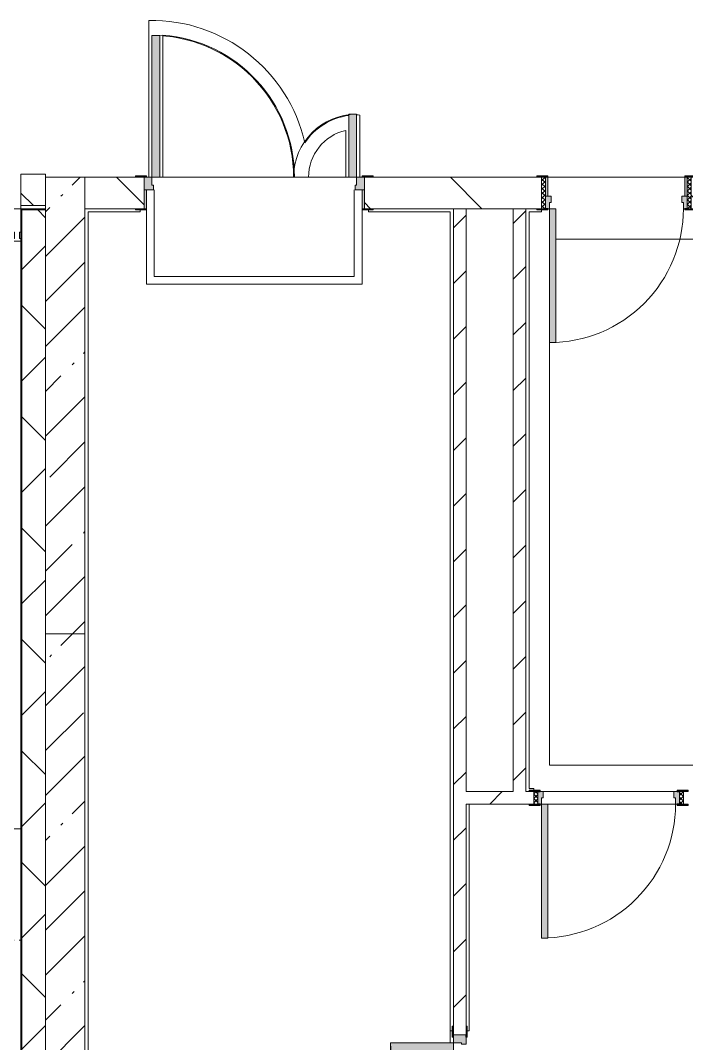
# Model space of a CAD drawing. Header units: millimetres. Extents: x 63482 to 319368, y -8553 to 29000.
# Drawn here: x 223989 to 228219, y 5100 to 11595 of the extents above; entities that cross this region are included whole.
import ezdxf

# ---------------------------------------------------------------- set-up
doc = ezdxf.new("R2010")
doc.units = ezdxf.units.MM
doc.linetypes.add('200_ШТРИХ__ш1_п0_6_', pattern=[80, 50, -30])
for name, color, linetype, lineweight in [('A-DETL', 7, 'Continuous', 5), ('A-DETL-MBND', 7, '200_ШТРИХ__ш1_п0_6_', 9), ('A-GLAZ-CWMG-2', 7, 'Continuous', 5), ('A-WALL', 7, 'Continuous', 9), ('A-WALL-4', 7, 'Continuous', 5), ('I-WALL-2', 7, 'Continuous', 5)]:
    doc.layers.add(name, color=color, linetype=linetype, lineweight=lineweight)
for name, color, linetype, lineweight, true_color in [('A-DOOR-3', 7, 'Continuous', 5, 0xaaaaaa), ('A-DOOR-4', 7, 'Continuous', 5, 0xe2e2e2), ('A-DOOR-FRAM-2', 7, 'Continuous', 5, 0xe2e2e2), ('A-DOOR-FRAM-3', 7, 'Continuous', 5, 0xaaaaaa), ('A-FLOR-2', 7, 'Continuous', 5, 0xaaaaaa)]:
    doc.layers.add(name, color=color, linetype=linetype, lineweight=lineweight, true_color=true_color)
pattern_1 = [(45, (134788.5904492163, 0), (-176.7766952966369, 176.7766952966369), [])]
pattern_2 = [(135, (134788.5904492163, 0), (-353.5533905932738, -353.5533905932737), [])]
pattern_3 = [(45, (134788.5904492163, 0), (-285.1231318439457, 285.1231318439457), []), (45, (135073.7134492163, 0), (-285.1231318439457, 285.1231318439457), [504.031, -100.806, 16.764, -84.042])]

# ---------------------------------------------------------------- blocks, each defined once
blk = doc.blocks.new('110_Дверь_СКБ_2Ст - Д-5_п_ Из игровой в коридор-32215844-Общий план 3 этажа с размещением фрагментов 3_1-3_8')
at = {"layer": 'A-DOOR-4'}
for points in [[(-637.5000000000197, 940.0000000008258), (-637.5000000000197, 40.00000000082255), (-587.500000000031, 40.00000000082255), (-587.500000000031, 940.0000000008258)], [(612.5000000000081, 440.0000000008702), (612.5000000000081, 40.00000000082255), (662.4999999999967, 40.00000000082255), (662.4999999999967, 440.0000000008702)]]:
    blk.add_hatch(color=256, dxfattribs=at).paths.add_polyline_path(points)
h = blk.add_hatch(color=256, dxfattribs=at)
h.paths.add_polyline_path([(-687.4999999999736, 40.00000000082255), (-687.4999999999736, -39.99999999915926), (-627.4999999999873, -39.99999999915926), (-627.4999999999873, -9.999999999200737), (-637.5000000000197, -9.999999999200737), (-637.5000000000197, 40.00000000082255)])
h.paths.add_polyline_path([(652.499999999999, -39.99999999915926), (712.5000000000199, -39.99999999915926), (712.5000000000199, 40.00000000082255), (662.4999999999967, 40.00000000082255), (662.4999999999967, -9.999999999200737), (652.499999999999, -9.999999999200737)])
at = {"layer": 'A-DOOR-FRAM-2'}
for points in [[(-742.5000000000131, 39.9999999998523), (-672.4999999999944, 39.9999999998523), (-672.4999999999944, 47.99999999991979), (-742.5000000000131, 47.99999999991979)], [(697.500000000006, 39.9999999998523), (767.5000000000248, 39.9999999998523), (767.5000000000248, 47.99999999985048), (697.500000000006, 47.99999999985048)], [(-742.5000000000131, -48.00000000012769), (-672.4999999999944, -48.00000000012769), (-672.4999999999944, -40.00000000012951), (-742.5000000000131, -40.00000000012951)], [(697.500000000006, -48.00000000012769), (767.5000000000248, -48.00000000012769), (767.5000000000248, -40.00000000012951), (697.500000000006, -40.00000000012951)]]:
    blk.add_hatch(color=256, dxfattribs=at).paths.add_polyline_path(points)
at = {"layer": 'A-DOOR-3'}
for p, q in [((-637.5000000000118, 940.0000000009455), (-637.5000000000075, 40.00000000094519)), ((-587.5000000000095, 940.0000000009455), (-637.5000000000118, 940.0000000009455)), ((-587.5000000000051, 40.00000000094546), (-587.5000000000095, 940.0000000009455)), ((662.4999999999945, 440.000000000956), (612.4999999999922, 440.0000000009562)), ((612.4999999999922, 440.0000000009562), (612.4999999999903, 40.00000000095635)), ((662.4999999999925, 40.00000000095608), (662.4999999999945, 440.000000000956)), ((-637.5000000000075, 40.00000000094519), (-587.5000000000051, 40.00000000094546)), ((612.4999999999903, 40.00000000095635), (662.4999999999925, 40.00000000095608))]:
    blk.add_line(p, q, dxfattribs=at)
for centre, radius, start, end in [((-637.5000000000106, 40.00000000094559), 900.0000000000008, 1.590277340731758e-13, 90.00000000000017), ((662.4999999999867, 40.00000000095039), 399.9999999999997, 90.00000000000027, 180.0000000000002)]:
    blk.add_arc(centre, radius, start, end, dxfattribs=at)
at = {"layer": 'A-DOOR-FRAM-3'}
for p, q in [((-672.4999999999862, 47.99999999999711), (-742.4999999999866, 47.99999999999711)), ((-742.4999999999866, 47.99999999999711), (-742.4999999999866, 39.99999999999621)), ((-742.4999999999866, 39.99999999999621), (-672.4999999999862, 39.99999999999621)), ((-637.5000000000067, 40.00000000094891), (-687.5000000000066, 40.00000000094891)), ((-687.5000000000066, 40.00000000094891), (-687.5000000000066, -39.99999999905106)), ((-672.4999999999862, 39.99999999999621), (-672.4999999999862, 47.99999999999711)), ((-637.5000000000067, -9.999999999050361), (-637.5000000000067, 40.00000000094891)), ((662.4999999999915, 40.00000000094891), (662.4999999999915, -9.999999999050361)), ((712.4999999999934, 40.00000000094891), (662.4999999999915, 40.00000000094891)), ((767.5000000000148, 47.99999999998292), (697.5000000000155, 47.99999999998293)), ((697.5000000000155, 47.99999999998293), (697.5000000000155, 39.99999999997173)), ((697.5000000000155, 39.99999999997173), (767.5000000000148, 39.99999999997172)), ((712.4999999999934, -39.99999999905106), (712.4999999999934, 40.00000000094891)), ((767.5000000000148, 39.99999999997172), (767.5000000000148, 47.99999999998292)), ((-672.4999999999862, -40.00000000000356), (-742.4999999999866, -40.00000000000356)), ((-742.4999999999866, -40.00000000000356), (-742.4999999999866, -47.99999999999856)), ((-742.4999999999866, -47.99999999999856), (-672.4999999999862, -47.99999999999856)), ((-672.4999999999862, -39.00000000000961), (-687.4999999999865, -39.00000000000961)), ((-687.4999999999865, -39.00000000000961), (-687.4999999999865, -40.00000000000356)), ((-687.5000000000066, -39.99999999905106), (-627.5000000000077, -39.99999999905106)), ((-687.4999999999865, -40.00000000000356), (-672.4999999999862, -40.00000000000356)), ((-672.4999999999862, -40.00000000000356), (-672.4999999999862, -39.00000000000961)), ((-672.4999999999862, -47.99999999999856), (-672.4999999999862, -40.00000000000356)), ((-627.5000000000077, -9.999999999050361), (-637.5000000000067, -9.999999999050361)), ((-627.5000000000077, -39.99999999905106), (-627.5000000000077, -9.999999999050361)), ((662.4999999999915, -9.999999999050361), (652.4999999999919, -9.999999999050361)), ((652.4999999999919, -9.999999999050361), (652.4999999999919, -39.99999999905106)), ((652.4999999999919, -39.99999999905106), (712.4999999999934, -39.99999999905106)), ((712.5000000000151, -39.0000000000099), (697.5000000000155, -39.0000000000099)), ((697.5000000000155, -39.0000000000099), (697.5000000000155, -40.00000000000382)), ((697.5000000000155, -40.00000000000382), (712.5000000000151, -40.00000000000382)), ((767.5000000000144, -40.00000000000411), (697.5000000000152, -40.00000000000411)), ((697.5000000000152, -40.00000000000411), (697.5000000000152, -48.00000000001143)), ((697.5000000000152, -48.00000000001143), (767.5000000000144, -48.00000000001143)), ((712.5000000000151, -40.00000000000382), (712.5000000000151, -39.0000000000099)), ((767.5000000000144, -48.00000000001143), (767.5000000000144, -40.00000000000411))]:
    blk.add_line(p, q, dxfattribs=at)
blk = doc.blocks.new('110_Дверь_СКБ_2Ст - Д-2а_п_ Из коридора на лестницу-32215207-Общий план 3 этажа с размещением фрагментов 3_1-3_8')
at = {"layer": 'A-DOOR-4'}
for points in [[(-587.4999999998578, 100.0000000009475), (-587.4999999998578, 1000.000000000951), (-637.4999999998811, 1000.000000000951), (-637.4999999998811, 100.0000000009475)], [(662.50000000017, 100.0000000009822), (662.50000000017, 500.0000000009952), (612.5000000001467, 500.0000000009952), (612.5000000001467, 100.0000000009822)], [(712.5000000001239, -99.99999999997726), (712.5000000001239, 19.99999999999545), (697.5000000001446, 19.99999999999545), (697.5000000001446, -99.99999999997726)]]:
    blk.add_hatch(color=256, dxfattribs=at).paths.add_polyline_path(points)
h = blk.add_hatch(color=256, dxfattribs=at)
h.paths.add_polyline_path([(652.5000000001376, 20.0000000009657), (712.5000000001239, 20.0000000009657), (712.5000000001239, 100.0000000009822), (662.50000000017, 100.0000000009822), (662.50000000017, 50.00000000095888), (652.5000000001376, 50.00000000095888)])
h.paths.add_polyline_path([(-687.499999999835, 20.00000000093105), (-627.4999999998487, 20.00000000093105), (-627.4999999998487, 50.00000000092423), (-637.4999999998811, 50.00000000092423), (-637.4999999998811, 100.0000000009475), (-687.499999999835, 100.0000000009475)])
at = {"layer": 'A-DOOR-FRAM-2'}
for points in [[(-672.4999999998557, 100.0000000000119), (-672.4999999998557, 108.0000000000101), (-742.4999999998745, 108.0000000000101), (-742.4999999998745, 100.0000000000119)], [(767.5000000001634, 100.0000000000119), (767.5000000001634, 108.0000000000447), (697.5000000001446, 108.0000000000447), (697.5000000001446, 100.0000000000119)], [(-672.4999999998557, -100.0000000000119), (-672.4999999998557, 19.9999999999608), (-687.499999999835, 19.9999999999608), (-687.499999999835, -100.0000000000119)], [(-672.4999999998557, -108.0000000000101), (-672.4999999998557, -100.0000000000119), (-742.4999999998745, -100.0000000000119), (-742.4999999998745, -108.0000000000101)], [(767.5000000001634, -107.9999999999754), (767.5000000001634, -99.99999999997726), (697.5000000001446, -99.99999999997726), (697.5000000001446, -107.9999999999754)]]:
    blk.add_hatch(color=256, dxfattribs=at).paths.add_polyline_path(points)
at = {"layer": 'A-DOOR-3'}
for p, q in [((-637.5000000000116, 1000.000000000945), (-637.5000000000072, 100.0000000009451)), ((-587.5000000000093, 1000.000000000945), (-637.5000000000116, 1000.000000000945)), ((-587.5000000000049, 100.0000000009453), (-587.5000000000093, 1000.000000000945)), ((662.4999999999948, 500.0000000009559), (612.4999999999925, 500.0000000009562)), ((612.4999999999925, 500.0000000009562), (612.4999999999906, 100.0000000009563)), ((662.4999999999927, 100.000000000956), (662.4999999999948, 500.0000000009559)), ((-637.5000000000072, 100.0000000009451), (-587.5000000000049, 100.0000000009453)), ((612.4999999999906, 100.0000000009563), (662.4999999999927, 100.000000000956))]:
    blk.add_line(p, q, dxfattribs=at)
for centre, radius, start, end in [((-637.5000000000105, 100.0000000009456), 900.0000000000008, 1.590277340731758e-13, 90.00000000000017), ((662.4999999999869, 100.0000000009504), 399.9999999999997, 90.00000000000026, 180.0000000000002)]:
    blk.add_arc(centre, radius, start, end, dxfattribs=at)
at = {"layer": 'A-DOOR-FRAM-3'}
for p, q in [((-672.4999999999862, 107.9999999999971), (-742.4999999999866, 107.9999999999971)), ((-742.4999999999866, 107.9999999999971), (-742.4999999999866, 99.9999999999962)), ((-742.4999999999866, 99.9999999999962), (-672.4999999999862, 99.9999999999962)), ((-637.5000000000064, 100.0000000009489), (-687.5000000000063, 100.0000000009489)), ((-687.5000000000063, 100.0000000009489), (-687.5000000000063, 20.00000000094893)), ((-672.4999999999862, 99.9999999999962), (-672.4999999999862, 107.9999999999971)), ((-637.5000000000064, 50.00000000094963), (-637.5000000000064, 100.0000000009489)), ((662.4999999999918, 100.0000000009489), (662.4999999999918, 50.00000000094963)), ((712.4999999999936, 100.0000000009489), (662.4999999999918, 100.0000000009489)), ((767.5000000000148, 107.9999999999829), (697.5000000000155, 107.9999999999829)), ((697.5000000000155, 107.9999999999829), (697.5000000000155, 99.99999999997172)), ((697.5000000000155, 99.99999999997172), (767.5000000000148, 99.99999999997172)), ((712.4999999999936, 20.00000000094893), (712.4999999999936, 100.0000000009489)), ((767.5000000000148, 99.99999999997172), (767.5000000000148, 107.9999999999829)), ((-687.5000000000063, 20.00000000094893), (-627.5000000000075, 20.00000000094893)), ((-672.4999999999862, 19.99999999998391), (-687.4999999999865, 19.99999999998391)), ((-687.4999999999865, 19.99999999998391), (-687.4999999999865, -100.0000000000037)), ((-672.4999999999862, -100.0000000000037), (-672.4999999999862, 19.99999999998391)), ((-627.5000000000075, 50.00000000094963), (-637.5000000000064, 50.00000000094963)), ((-627.5000000000075, 20.00000000094893), (-627.5000000000075, 50.00000000094963)), ((662.4999999999918, 50.00000000094963), (652.4999999999922, 50.00000000094963)), ((652.4999999999922, 50.00000000094963), (652.4999999999922, 20.00000000094893)), ((652.4999999999922, 20.00000000094893), (712.4999999999936, 20.00000000094893)), ((712.5000000000151, 19.99999999998363), (697.5000000000155, 19.99999999998363)), ((697.5000000000155, 19.99999999998363), (697.5000000000155, -100.0000000000039)), ((712.5000000000151, -100.0000000000039), (712.5000000000151, 19.99999999998363)), ((-672.4999999999862, -100.0000000000037), (-742.4999999999866, -100.0000000000037)), ((-742.4999999999866, -100.0000000000037), (-742.4999999999866, -107.9999999999984)), ((-742.4999999999866, -107.9999999999984), (-672.4999999999862, -107.9999999999984)), ((-687.4999999999865, -100.0000000000037), (-672.4999999999862, -100.0000000000037)), ((-672.4999999999862, -107.9999999999984), (-672.4999999999862, -100.0000000000037)), ((697.5000000000155, -100.0000000000039), (712.5000000000151, -100.0000000000039)), ((767.5000000000144, -100.0000000000042), (697.5000000000152, -100.0000000000042)), ((697.5000000000152, -100.0000000000042), (697.5000000000152, -108.0000000000112)), ((697.5000000000152, -108.0000000000112), (767.5000000000144, -108.0000000000112)), ((767.5000000000144, -108.0000000000112), (767.5000000000144, -100.0000000000042))]:
    blk.add_line(p, q, dxfattribs=at)
blk = doc.blocks.new('110_Дверь_СКБ_1Ст_Внутренняя1 - Д-8 950x2100h_охрана-V94-Общий план 3 этажа с размещением фрагментов 3_1-3_8')
at = {"layer": 'A-DOOR-3'}
h = blk.add_hatch(dxfattribs=at)
h.set_pattern_fill('FP_54', color=256, style=0, pattern_type=2)
h.set_pattern_definition([(135, (1826.411, 164.685), (-14.14213562373095, -14.14213562373095), []), (225, (1826.411, 164.685), (14.14213562373095, -14.14213562373095), [])])
h.paths.add_polyline_path([(487.4999999998805, 99.99999999997726), (462.4999999998689, 99.99999999997726), (462.4999999998689, -100.0000000000119), (487.4999999998805, -100.0000000000119)])
at = {"layer": 'A-DOOR-4'}
h = blk.add_hatch(color=256, dxfattribs=at)
h.paths.add_polyline_path([(-412.5000000001228, 100.0000000009129), (-437.5000000001344, 100.0000000009129), (-437.5000000001344, 20.0000000008964), (-402.5000000000904, 20.0000000008964), (-402.5000000000904, 60.00000000092196), (-412.5000000001228, 60.00000000092196)])
h.paths.add_polyline_path([(451.1185971795456, 100.0000000009129), (437.4999999998572, 100.0000000009129), (437.4999999998572, 60.00000000092196), (427.4999999998942, 60.00000000092196), (427.4999999998942, 20.0000000008964), (462.4999999998689, 20.0000000008964), (462.4999999998689, 100.0000000009129)])
at = {"layer": 'A-DOOR-FRAM-2'}
for points in [[(397.4999999998663, 950.0000000008929), (397.4999999998663, 100.0000000009129), (437.4999999999265, 100.0000000009129), (437.4999999999265, 950.0000000008929)], [(-492.5000000001046, 107.9999999999754), (-492.5000000001046, 99.99999999997726), (-422.5000000001552, 99.99999999997726), (-422.5000000001552, 107.9999999999754)], [(451.1185971795456, 107.9999999999754), (447.4999999998896, 107.9999999999754), (451.1185971795456, 99.99999999994262), (517.4999999999084, 99.99999999994262), (517.4999999999084, 107.9999999999754)], [(-422.5000000001552, 19.99999999992615), (-437.5000000001344, 19.99999999992615), (-437.5000000001344, -100.0000000000466), (-422.5000000001552, -100.0000000000466)], [(451.1185971795456, 19.99999999992615), (447.4999999998896, 19.99999999992615), (451.1185971795456, -100.0000000000466), (462.4999999998689, -100.0000000000466), (462.4999999998689, 19.99999999992615)], [(-492.5000000001046, -100.0000000000466), (-492.5000000001046, -108.0000000000447), (-422.5000000001552, -108.0000000000447), (-422.5000000001552, -100.0000000000466)], [(517.4999999999084, -100.0000000000466), (447.4999999998896, -100.0000000000466), (451.1185971795456, -108.0000000000447), (517.4999999999084, -108.0000000000447)]]:
    blk.add_hatch(color=256, dxfattribs=at).paths.add_polyline_path(points)
at = {"layer": 'A-DOOR-FRAM-3'}
h = blk.add_hatch(dxfattribs=at)
h.set_pattern_fill('FP_55', color=256, style=0, pattern_type=2)
h.set_pattern_definition([(45, (-296.384, 164.685), (-14.14213562373095, 14.14213562373095), []), (135, (-296.384, 164.685), (-14.14213562373095, -14.14213562373095), [])])
h.paths.add_polyline_path([(-437.5000000001344, 99.99999999997726), (-462.5000000000768, 99.99999999997726), (-462.5000000000768, -100.0000000000466), (-437.5000000001344, -100.0000000000466)])
at = {"layer": 'A-DOOR-3'}
for p, q in [((437.4999999999994, 950.000000000935), (397.4999999999994, 950.0000000009351)), ((397.4999999999994, 950.0000000009351), (397.4999999999952, 100.0000000009351)), ((437.4999999999952, 100.0000000009348), (437.4999999999994, 950.000000000935)), ((397.4999999999952, 100.0000000009351), (437.4999999999952, 100.0000000009348))]:
    blk.add_line(p, q, dxfattribs=at)
blk.add_arc((437.4999999999827, 100.0000000009456), 849.9999999999887, 89.99999999999885, 180, dxfattribs=at)
at = {"layer": 'A-DOOR-FRAM-3'}
for p, q in [((-422.5000000000047, 107.999999999997), (-492.500000000005, 107.999999999997)), ((-492.500000000005, 107.999999999997), (-492.500000000005, 99.99999999999613)), ((-492.500000000005, 99.99999999999613), (-422.5000000000047, 99.99999999999613)), ((-437.5000000000049, 99.99999999999422), (-462.5000000000051, 99.99999999999422)), ((-462.5000000000051, 99.99999999999422), (-462.5000000000051, -100.0000000000062)), ((-412.5000000000065, 100.0000000009467), (-437.5000000000076, 100.0000000009467)), ((-437.5000000000076, 100.0000000009467), (-437.5000000000076, 20.0000000009467)), ((-437.5000000000049, -100.0000000000062), (-437.5000000000049, 99.99999999999422)), ((-422.5000000000047, 99.99999999999613), (-437.5000000000049, 99.99999999999613)), ((-437.5000000000049, 99.99999999999613), (-437.5000000000049, 98.99999999999687)), ((-437.5000000000049, 98.99999999999687), (-422.5000000000047, 98.99999999999687)), ((-422.5000000000047, 99.99999999999613), (-422.5000000000047, 107.999999999997)), ((-422.5000000000047, 98.99999999999687), (-422.5000000000047, 99.99999999999613)), ((-412.5000000000065, 60.00000000094743), (-412.5000000000065, 100.0000000009467)), ((437.4999999999924, 100.0000000009467), (437.4999999999924, 60.00000000094743)), ((462.4999999999924, 100.0000000009467), (437.4999999999924, 100.0000000009467)), ((517.4999999999952, 108.0000000000049), (447.4999999999955, 108.0000000000049)), ((447.4999999999955, 108.0000000000049), (447.4999999999955, 99.99999999998185)), ((462.4999999999953, 99.99999999999595), (447.499999999996, 99.99999999999595)), ((447.499999999996, 99.99999999999595), (447.499999999996, 98.99999999999665)), ((447.4999999999955, 99.99999999998185), (517.4999999999952, 99.99999999998184)), ((447.499999999996, 98.99999999999665), (462.4999999999953, 98.99999999999665)), ((462.4999999999924, 20.0000000009467), (462.4999999999924, 100.0000000009467)), ((487.4999999999972, 99.99999999999412), (462.4999999999945, 99.99999999999412)), ((462.4999999999945, 99.99999999999412), (462.4999999999945, -99.9999999999789)), ((462.4999999999953, 98.99999999999665), (462.4999999999953, 99.99999999999595)), ((487.4999999999972, -99.9999999999789), (487.4999999999972, 99.99999999999412)), ((517.4999999999952, 99.99999999998184), (517.4999999999952, 108.0000000000049)), ((-437.5000000000076, 20.0000000009467), (-402.5000000000063, 20.0000000009467)), ((-422.5000000000047, 19.99999999998391), (-437.5000000000049, 19.99999999998391)), ((-437.5000000000049, 19.99999999998391), (-437.5000000000049, -100.0000000000032)), ((-422.5000000000047, -100.0000000000032), (-422.5000000000047, 19.99999999998391)), ((-402.5000000000063, 60.00000000094743), (-412.5000000000065, 60.00000000094743)), ((-402.5000000000063, 20.0000000009467), (-402.5000000000063, 60.00000000094743)), ((437.4999999999924, 60.00000000094743), (427.4999999999931, 60.00000000094743)), ((427.4999999999931, 60.00000000094743), (427.4999999999931, 20.0000000009467)), ((427.4999999999931, 20.0000000009467), (462.4999999999924, 20.0000000009467)), ((462.4999999999953, 19.99999999998371), (447.499999999996, 19.99999999998371)), ((447.499999999996, 19.99999999998371), (447.499999999996, -100.0000000000034)), ((462.4999999999953, -100.0000000000034), (462.4999999999953, 19.99999999998371)), ((-422.5000000000047, -100.0000000000032), (-492.500000000005, -100.0000000000032)), ((-492.500000000005, -100.0000000000032), (-492.500000000005, -107.9999999999984)), ((-492.500000000005, -107.9999999999984), (-422.5000000000047, -107.9999999999984)), ((-462.5000000000051, -100.0000000000062), (-437.5000000000049, -100.0000000000062)), ((-437.5000000000049, -100.0000000000032), (-422.5000000000047, -100.0000000000032)), ((-422.5000000000047, -107.9999999999984), (-422.5000000000047, -100.0000000000032)), ((447.499999999996, -100.0000000000034), (462.4999999999953, -100.0000000000034)), ((517.499999999996, -100.0000000000036), (447.4999999999957, -100.0000000000036)), ((447.4999999999957, -100.0000000000036), (447.4999999999957, -108.0000000000112)), ((447.4999999999957, -108.0000000000112), (517.499999999996, -108.0000000000112)), ((462.4999999999945, -99.9999999999789), (487.4999999999972, -99.9999999999789)), ((517.499999999996, -108.0000000000112), (517.499999999996, -100.0000000000036))]:
    blk.add_line(p, q, dxfattribs=at)
blk = doc.blocks.new('110_Дверь_СКБ_1Ст_Внутренняя1 - Д-8 950x2100h_охрана-V95-Общий план 3 этажа с размещением фрагментов 3_1-3_8')
at = {"layer": 'A-DOOR-3'}
h = blk.add_hatch(dxfattribs=at)
h.set_pattern_fill('FP_79', color=256, style=0, pattern_type=2)
h.set_pattern_definition([(135, (1826.411, 104.685), (-14.14213562373095, -14.14213562373095), []), (225, (1826.411, 104.685), (14.14213562373095, -14.14213562373095), [])])
h.paths.add_polyline_path([(487.4999999998805, 39.99999999995625), (462.4999999998689, 39.99999999995625), (462.4999999998689, -40.00000000002556), (487.4999999998805, -40.00000000002556)])
at = {"layer": 'A-DOOR-4'}
h = blk.add_hatch(color=256, dxfattribs=at)
h.paths.add_polyline_path([(437.4999999998572, 40.00000000092651), (437.4999999998572, 9.009454515762627e-10), (427.4999999998942, 9.009454515762627e-10), (427.4999999998942, -39.99999999908996), (462.4999999998689, -39.99999999908996), (462.4999999998689, 40.00000000092651)])
h.paths.add_polyline_path([(-412.5000000001228, 40.00000000092651), (-437.5000000001344, 40.00000000092651), (-437.5000000001344, -39.99999999908996), (-402.5000000000904, -39.99999999908996), (-402.5000000000904, 9.009454515762627e-10), (-412.5000000001228, 9.009454515762627e-10)])
at = {"layer": 'A-DOOR-FRAM-2'}
for points in [[(437.4999999999265, 890.0000000008719), (397.4999999998663, 890.0000000008719), (401.1185375752582, 40.00000000092651), (437.4999999999265, 40.00000000092651)], [(-492.5000000001046, 47.99999999998909), (-492.5000000001046, 39.99999999995625), (-422.5000000001552, 39.99999999995625), (-422.5000000001552, 47.99999999998909)], [(517.4999999999084, 47.99999999998909), (447.4999999998896, 47.99999999998909), (447.4999999998896, 39.99999999995625), (517.4999999999084, 39.99999999995625)], [(-422.5000000001552, -40.00000000006021), (-492.5000000001046, -40.00000000006021), (-492.5000000001046, -48.00000000005839), (-422.5000000001552, -48.00000000005839)], [(447.4999999998896, -40.00000000006021), (447.4999999998896, -48.00000000005839), (517.4999999999084, -48.00000000005839), (517.4999999999084, -40.00000000006021)]]:
    blk.add_hatch(color=256, dxfattribs=at).paths.add_polyline_path(points)
at = {"layer": 'A-DOOR-FRAM-3'}
h = blk.add_hatch(dxfattribs=at)
h.set_pattern_fill('FP_80', color=256, style=0, pattern_type=2)
h.set_pattern_definition([(45, (-296.384, 104.685), (-14.14213562373095, 14.14213562373095), []), (135, (-296.384, 104.685), (-14.14213562373095, -14.14213562373095), [])])
h.paths.add_polyline_path([(-437.5000000001344, 39.99999999995625), (-462.5000000000768, 39.99999999995625), (-462.5000000000768, -40.00000000006021), (-437.5000000001344, -40.00000000006021)])
at = {"layer": 'A-DOOR-3'}
for p, q in [((437.4999999999991, 890.000000000935), (397.4999999999991, 890.0000000009351)), ((397.4999999999991, 890.0000000009351), (397.499999999995, 40.00000000093503)), ((437.4999999999949, 40.00000000093476), (437.4999999999991, 890.000000000935)), ((397.499999999995, 40.00000000093503), (437.4999999999949, 40.00000000093476))]:
    blk.add_line(p, q, dxfattribs=at)
blk.add_arc((437.4999999999825, 40.00000000094557), 849.9999999999887, 89.99999999999885, 180, dxfattribs=at)
at = {"layer": 'A-DOOR-FRAM-3'}
for p, q in [((-422.5000000000047, 47.99999999999704), (-492.500000000005, 47.99999999999704)), ((-492.500000000005, 47.99999999999704), (-492.500000000005, 39.99999999999613)), ((-492.500000000005, 39.99999999999613), (-422.5000000000047, 39.99999999999613)), ((-437.5000000000049, 39.99999999999424), (-462.5000000000051, 39.99999999999424)), ((-462.5000000000051, 39.99999999999424), (-462.5000000000051, -40.00000000000651)), ((-412.5000000000067, 40.00000000094667), (-437.5000000000078, 40.00000000094667)), ((-437.5000000000078, 40.00000000094667), (-437.5000000000078, -39.99999999905332)), ((-437.5000000000049, -40.00000000000651), (-437.5000000000049, 39.99999999999424)), ((-422.5000000000047, 39.99999999999613), (-437.5000000000049, 39.99999999999613)), ((-437.5000000000049, 39.99999999999613), (-437.5000000000049, 38.99999999999687)), ((-437.5000000000049, 38.99999999999687), (-422.5000000000047, 38.99999999999687)), ((-422.5000000000047, 39.99999999999613), (-422.5000000000047, 47.99999999999704)), ((-422.5000000000047, 38.99999999999687), (-422.5000000000047, 39.99999999999613)), ((-412.5000000000067, 9.474156792421696e-10), (-412.5000000000067, 40.00000000094667)), ((-402.5000000000064, 9.474156792421696e-10), (-412.5000000000067, 9.474156792421696e-10)), ((-402.5000000000064, -39.99999999905332), (-402.5000000000064, 9.474156792421696e-10)), ((437.4999999999923, 9.474156792421696e-10), (427.4999999999929, 9.474156792421696e-10)), ((427.4999999999929, 9.474156792421696e-10), (427.4999999999929, -39.99999999905332)), ((437.4999999999923, 40.00000000094667), (437.4999999999923, 9.474156792421696e-10)), ((462.4999999999922, 40.00000000094667), (437.4999999999923, 40.00000000094667)), ((517.4999999999952, 48.00000000000489), (447.4999999999955, 48.00000000000489)), ((447.4999999999955, 48.00000000000489), (447.4999999999955, 39.99999999998185)), ((462.4999999999953, 39.99999999999594), (447.499999999996, 39.99999999999595)), ((447.499999999996, 39.99999999999595), (447.499999999996, 38.99999999999665)), ((447.4999999999955, 39.99999999998185), (517.4999999999952, 39.99999999998185)), ((447.499999999996, 38.99999999999665), (462.4999999999953, 38.99999999999665)), ((462.4999999999922, -39.99999999905332), (462.4999999999922, 40.00000000094667)), ((487.4999999999972, 39.99999999999412), (462.4999999999945, 39.99999999999412)), ((462.4999999999945, 39.99999999999412), (462.4999999999945, -39.9999999999792)), ((462.4999999999953, 38.99999999999665), (462.4999999999953, 39.99999999999595)), ((487.4999999999972, -39.9999999999792), (487.4999999999972, 39.99999999999412)), ((517.4999999999952, 39.99999999998185), (517.4999999999952, 48.00000000000489)), ((-422.5000000000047, -40.00000000000369), (-492.500000000005, -40.00000000000369)), ((-492.500000000005, -40.00000000000369), (-492.500000000005, -47.9999999999986)), ((-492.500000000005, -47.9999999999986), (-422.5000000000047, -47.9999999999986)), ((-462.5000000000051, -40.00000000000651), (-437.5000000000049, -40.00000000000651)), ((-422.5000000000047, -39.00000000000958), (-437.5000000000049, -39.00000000000958)), ((-437.5000000000049, -39.00000000000958), (-437.5000000000049, -40.00000000000369)), ((-437.5000000000078, -39.99999999905332), (-402.5000000000064, -39.99999999905332)), ((-437.5000000000049, -40.00000000000369), (-422.5000000000047, -40.00000000000369)), ((-422.5000000000047, -40.00000000000369), (-422.5000000000047, -39.00000000000958)), ((-422.5000000000047, -47.9999999999986), (-422.5000000000047, -40.00000000000369)), ((427.4999999999929, -39.99999999905332), (462.4999999999922, -39.99999999905332)), ((462.4999999999953, -39.00000000000978), (447.499999999996, -39.00000000000978)), ((447.499999999996, -39.00000000000978), (447.499999999996, -40.0000000000039)), ((447.499999999996, -40.0000000000039), (462.4999999999953, -40.0000000000039)), ((517.499999999996, -40.00000000000417), (447.4999999999957, -40.00000000000417)), ((447.4999999999957, -40.00000000000417), (447.4999999999957, -48.00000000001139)), ((447.4999999999957, -48.00000000001139), (517.499999999996, -48.00000000001139)), ((462.4999999999953, -40.0000000000039), (462.4999999999953, -39.00000000000978)), ((462.4999999999945, -39.9999999999792), (487.4999999999972, -39.9999999999792)), ((517.499999999996, -48.00000000001139), (517.499999999996, -40.00000000000417))]:
    blk.add_line(p, q, dxfattribs=at)
blk = doc.blocks.new('Прямоугольный импост - Импост структурный с накладкой - 190мм-33184356-Общий план 3 этажа с размещением фрагментов 3_1-3_8')
at = {"layer": 'A-GLAZ-CWMG-2'}
for p, q in [((-50.00000000000596, 0), (-50.00000000000596, 17.00000000000047)), ((-50.00000000000596, 17.00000000000047), (0, 17.00000000000047)), ((-40.00000000000824, 0), (-50.00000000000596, 0)), ((-40.00000000000824, -39.99999999999957), (-40.00000000000824, 0)), ((0, 0), (-9.999999999997726, 0)), ((-9.999999999997726, 0), (-9.999999999997726, -39.99999999999957)), ((0, 17.00000000000047), (0, 0)), ((-50.00000000000596, -190.0000000000001), (-50.00000000000596, -39.99999999999957)), ((-50.00000000000596, -39.99999999999957), (-40.00000000000824, -39.99999999999957)), ((-9.999999999997726, -39.99999999999957), (0, -39.99999999999957)), ((0, -39.99999999999957), (0, -190.0000000000001)), ((0, -190.0000000000001), (-50.00000000000596, -190.0000000000001))]:
    blk.add_line(p, q, dxfattribs=at)
blk = doc.blocks.new('парапет9 - парапет-22867712-Общий план 3 этажа с размещением фрагментов 3_1-3_8')
at = {"layer": 'A-DETL-MBND'}
for p, q in [((89202.00000000124, 7963.859652350086), (84951.60099768921, 7963.8596523501)), ((84951.60099768921, 7255.362622631637), (89202.00000000124, 7255.362622631624))]:
    blk.add_line(p, q, dxfattribs=at)

msp = doc.modelspace()

# ---------------------------------------------------------------- hatches: boundary and pattern name
at = {"layer": 'A-WALL-4'}
h = msp.add_hatch(dxfattribs=at)
h.set_pattern_fill('FP_52', color=256, style=0, pattern_type=2)
h.set_pattern_definition([(45, (134788.5904492163, 0), (-353.5533905932738, 353.5533905932738), []), (135, (134788.5904492163, 0), (-353.5533905932738, -353.5533905932737), [])])
h.paths.add_polyline_path([(223998.5904492176, -99.9999946645783), (224148.5904492176, -99.9999946645783), (224148.5904492176, 10392.00000533525), (223998.5904492176, 10392.00000533525), (223998.5904492176, 913.4445800727788)])
at = {"layer": 'I-WALL-2'}
h = msp.add_hatch(dxfattribs=at)
h.set_pattern_fill('FP_51', color=256, style=0, pattern_type=2)
h.set_pattern_definition(pattern_2)
h.paths.add_polyline_path([(224148.5904492176, 10420.00000533514), (224148.5904492176, 10620.0000053351), (223992.0904492176, 10620.0000053351), (223992.0904492176, 10420.00000533514)])
h = msp.add_hatch(dxfattribs=at)
h.set_pattern_fill('FP_48', color=256, style=0, pattern_type=2)
h.set_pattern_definition(pattern_3)
h.paths.add_polyline_path([(224148.5904492176, 7699.999948784248), (224398.5904492176, 7699.999948784248), (224398.5904492176, 10600.00000533566), (224148.5904148589, 10600.00000533566), (224148.5904492176, 8013.092887797035)])
h = msp.add_hatch(dxfattribs=at)
h.set_pattern_fill('FP_51', color=256, style=0, pattern_type=2)
h.set_pattern_definition(pattern_2)
h.paths.add_polyline_path([(240334.486171834, 10400.0000053356), (241918.5904886756, 10400.0000053356), (241918.5904886756, 10600.00000533562), (239883.5904689464, 10600.00000533562), (239883.5904689464, 10400.0000053356), (239913.5904689465, 10400.0000053356)])
h.paths.add_polyline_path([(238334.5609010353, 10400.0000053356), (238433.5904689464, 10400.0000053356), (238433.5904689464, 10600.00000533562), (236398.5904492173, 10600.00000533562), (236398.5904492173, 10400.0000053356)])
h.paths.add_polyline_path([(224718.5904492148, 10400.00000533563), (224773.5904492148, 10400.00000533563), (224773.5904492148, 10600.00000533566), (224398.5904492176, 10600.00000533566), (224398.5904492176, 10400.00000533563), (224573.5904492134, 10400.00000533563)])
h.paths.add_polyline_path([(226228.5904492149, 10400.00000533563), (227298.590508822, 10400.00000533563), (227298.590508822, 10600.00000533566), (226173.5904492148, 10600.00000533566), (226173.5904492148, 10400.00000533563)])
h.paths.add_polyline_path([(228334.9345470417, 10400.00000533563), (228998.5904492149, 10400.00000533563), (228998.5904492149, 10600.00000533566), (228248.5905088219, 10600.00000533566), (228248.5905088219, 10400.00000533563), (228278.5905088219, 10400.00000533563)])
h = msp.add_hatch(dxfattribs=at)
h.set_pattern_fill('FP_53', color=256, style=0, pattern_type=2)
h.set_pattern_definition(pattern_1)
h.paths.add_polyline_path([(226818.5904492149, 100.0000053352723), (226818.5904492149, 3755.000005335325), (226738.5904492148, 3755.000005335325), (226738.5904492148, 100.0000053352723)])
h.paths.add_polyline_path([(226788.5904492139, 5155.000005335388), (226818.5904492149, 5155.000005335388), (226818.5904492149, 10400.00000533563), (226738.5904492149, 10400.00000533563), (226738.5904492148, 5155.000005335388)])
h = msp.add_hatch(dxfattribs=at)
h.set_pattern_fill('FP_53', color=256, style=0, pattern_type=2)
h.set_pattern_definition(pattern_1)
h.paths.add_polyline_path([(227198.5904492148, 6700.000014276245), (227198.5904492148, 10400.00000533563), (227118.5904492149, 10400.00000533563), (227118.5904492149, 6700.000014276245)])
h = msp.add_hatch(dxfattribs=at)
h.set_pattern_fill('FP_48', color=256, style=0, pattern_type=2)
h.set_pattern_definition(pattern_3)
h.paths.add_polyline_path([(224398.5904492176, 100.0000053353069), (224398.5904492176, 7699.999948784248), (224148.5904492176, 7699.999948784248), (224148.5904492176, 100.0000053353069), (224335.0840054443, 100.0000053353069)])
h = msp.add_hatch(dxfattribs=at)
h.set_pattern_fill('FP_53', color=256, style=0, pattern_type=2)
h.set_pattern_definition(pattern_1)
h.paths.add_polyline_path([(228334.9345470417, 6620.000014276228), (228998.5904492149, 6620.000014276228), (228998.5904492149, 6700.000014276245), (228198.5904492177, 6700.000014276245), (228198.5904492177, 6620.000014276228), (228228.5904492176, 6620.000014276228)])
h.paths.add_polyline_path([(226818.5904492149, 6620.000014276228), (227248.5904492177, 6620.000014276228), (227248.5904492177, 6700.000014276245), (226818.5904492149, 6700.000014276245)])

# ---------------------------------------------------------------- linework, layer by layer
at = {"layer": 'A-DETL'}
for p, q in [((227388.5905088219, 10207.47888845539), (228848.5905088218, 10207.47888845539)), ((227348.5905088218, 6867.478888455386), (227348.5905088218, 9550.000005334692)), ((228848.5905088218, 6867.478888455386), (227348.5905088218, 6867.478888455386))]:
    msp.add_line(p, q, dxfattribs=at)
at = {"layer": 'A-DETL-MBND'}
msp.add_line((223990.5904492175, 10400.00000533524), (223990.5904492175, 10510.0000053351), dxfattribs=at)
at = {"layer": 'A-FLOR-2'}
for p, q in [((224803.6018299953, 11594.79920874483), (224803.6018299954, 10600.00000533468)), ((224893.6018299953, 10600.00000533468), (224893.6018299953, 11502.28787877897)), ((226144.7589045306, 10600.00000533563), (226144.7589045306, 10994.43237786644)), ((226054.7589045306, 10897.13165706085), (226054.7589045306, 10600.00000533563)), ((224873.5904492147, 10600.00000533468), (224893.6018299953, 10600.00000533468)), ((225728.5904492147, 10600.00000533563), (224893.6018299953, 10600.00000533563)), ((224893.6018299953, 10599.99999525507), (225728.5904492147, 10599.99999525507)), ((225728.5904492147, 10600.00000533657), (225818.5904492147, 10600.00000533658)), ((226073.5904492147, 10600.00000533563), (225818.5904492147, 10600.00000533563)), ((225818.5904492147, 10599.99999525507), (226054.7589045306, 10599.99999525507)), ((228208.5905088219, 10600.00000533563), (227338.5905088218, 10600.00000533563)), ((227338.5905088219, 10599.99999525506), (228208.5905088219, 10599.99999525506)), ((224838.5904492147, 9970.000005336573), (224838.5904492147, 10520.00000533657)), ((226108.5904492148, 10520.00000533657), (226108.5904492148, 9970.000005336577)), ((224748.5904492147, 10392.00000533564), (224748.5904492147, 10380.00000533563)), ((224788.5904492147, 10392.00000533562), (224788.5904492147, 9920.000005336566)), ((226158.5904492147, 9920.000005336567), (226158.5904492147, 10392.00000533563)), ((226198.5904492147, 10380.00000533563), (226198.5904492147, 10392.00000533564)), ((227298.5905088218, 10392.00000533564), (227298.5905088218, 10380.00000533562)), ((224748.5904492147, 10380.00000533563), (224418.5904492147, 10380.00000533563)), ((224418.5904492147, 10380.00000533563), (224418.5904492147, 517.2944135593226)), ((226718.5904492147, 10380.00000533563), (226198.5904492147, 10380.00000533563)), ((226718.5904492147, 10380.00000533563), (226718.5904492147, 5105.000005335362)), ((227298.5905088218, 10380.00000533562), (227218.5905088218, 10380.00000533562)), ((227218.5905088218, 10380.00000533562), (227218.5905088218, 6720.000005335623)), ((226108.5904492148, 9970.000005336577), (224838.5904492147, 9970.000005336573)), ((224788.5904492147, 9920.000005336566), (226158.5904492147, 9920.000005336567)), ((227218.5905088218, 6720.000005335623), (227248.5904492176, 6720.000005335623)), ((227248.5904492176, 6720.000005335623), (227248.5904492176, 6708.000014276253)), ((226838.5904492147, 6620.000014276227), (226838.5904492147, 5180.000005335345)), ((226730.5904492147, 5180.000005335345), (226718.5904492147, 5180.000005335345)), ((226838.5904492147, 5180.000005335345), (226826.5904492147, 5180.000005335345))]:
    msp.add_line(p, q, dxfattribs=at)
for centre, radius, start, end in [((224823.5904492147, 10600.00000533657), 994.9999999999898, 12.67053636375893, 91.15109604621911), ((224823.5904492147, 10600.00000533657), 905.0000000000118, 0, 85.56312866583424), ((226123.5904492147, 10600.00000533657), 395.000000000011, 97.27853496357812, 146.4595151187517), ((226123.5904492147, 10600.00000533657), 394.9999999999798, 86.92798871701035, 90.0040398705946), ((226123.5904492147, 10600.00000533657), 305, 103.0427028901015, 180)]:
    msp.add_arc(centre, radius, start, end, dxfattribs=at)
at = {"layer": 'A-WALL'}
for p, q in [((224398.5904492175, 10400.00000533563), (224398.5904492175, 10600.00000533563)), ((223995.5904492175, 10395.00000533524), (223995.5904492175, -252.999994664589)), ((224148.5904492175, 10395.00000533524), (223995.5904492175, 10395.00000533524)), ((223998.5904492175, 10392.00000533524), (223998.5904492175, -249.9999946645891)), ((224148.5904492175, 10392.00000533524), (223998.5904492175, 10392.00000533524)), ((226818.5904492147, 10400.00000533562), (226738.5904492147, 10400.00000533563)), ((227198.5904492147, 10400.00000533562), (227118.5904492147, 10400.00000533562))]:
    msp.add_line(p, q, dxfattribs=at)
at = {"layer": 'A-WALL-4'}
for p, q in [((224148.5904492175, 10400.00000533524), (223990.5904492175, 10400.00000533524)), ((223990.5904492175, 10400.00000533524), (223990.5904492175, -257.9999946645891))]:
    msp.add_line(p, q, dxfattribs=at)
at = {"layer": 'I-WALL-2'}
for p, q in [((224148.5904492175, 10620.0000053351), (223992.0904492175, 10620.0000053351)), ((223992.0904492175, 10620.0000053351), (223992.0904492175, 10420.0000053351)), ((224718.5904492147, 10600.00000533563), (224148.5904148588, 10600.00000533563)), ((224148.5904148588, 10600.00000533563), (224148.5904148588, 10400.00000533563)), ((224148.5904492175, 10420.0000053351), (224148.5904492175, 10620.0000053351)), ((227268.5905088218, 10600.00000533562), (226228.5904492148, 10600.00000533563)), ((223992.0904492175, 10420.0000053351), (224148.5904492175, 10420.0000053351)), ((224148.5904492175, 10400.00000533563), (224148.5904492175, -100.0000000019269)), ((224398.5904492175, 10400.00000533563), (224718.5904492147, 10400.00000533563)), ((224398.5904492175, 149.9999999980722), (224398.5904492175, 10400.00000533563)), ((226228.5904492148, 10400.00000533563), (226738.5904492147, 10400.00000533563)), ((226738.5904492147, 10400.00000533563), (226738.5904492147, 5210.000005335362)), ((226818.5904492147, 6700.000014276227), (226818.5904492147, 10400.00000533562)), ((226818.5904492147, 10400.00000533562), (227118.5904492147, 10400.00000533562)), ((227118.5904492147, 10400.00000533562), (227118.5904492147, 6700.000014276225)), ((227198.5904492147, 6700.000014276225), (227198.5904492147, 10400.00000533562)), ((227198.5904492147, 10400.00000533562), (227268.5905088218, 10400.00000533562)), ((224148.5904492175, 7699.999948784235), (224398.5904492175, 7699.999948784235)), ((227118.5904492147, 6700.000014276225), (226818.5904492147, 6700.000014276227)), ((227218.5904492176, 6700.000014276225), (227198.5904492147, 6700.000014276225)), ((227308.5904492176, 6700.000014276225), (228138.5904492176, 6700.000014276223)), ((226818.5904492147, 6620.000014276227), (227218.5904492175, 6620.000014276225)), ((226818.5904492147, 5210.000005335363), (226818.5904492147, 6620.000014276227)), ((228148.5904492175, 6620.000014276223), (227338.5904492176, 6620.000014276225))]:
    msp.add_line(p, q, dxfattribs=at)

# ---------------------------------------------------------------- block references
at = {"layer": 'A-DETL-MBND'}
msp.add_blockref('парапет9 - парапет-22867712-Общий план 3 этажа с размещением фрагментов 3_1-3_8', (134788.5904492163, -1500), dxfattribs=at)
at = {"layer": 'A-DOOR-3'}
msp.add_blockref('110_Дверь_СКБ_2Ст - Д-2а_п_ Из коридора на лестницу-32215207-Общий план 3 этажа с размещением фрагментов 3_1-3_8', (225461.0904492147, 10500.00000533563), dxfattribs=at)
for name, p, rotation in [('110_Дверь_СКБ_1Ст_Внутренняя1 - Д-8 950x2100h_охрана-V94-Общий план 3 этажа с размещением фрагментов 3_1-3_8', (227786.0905088218, 10500.00000533562), 180), ('110_Дверь_СКБ_1Ст_Внутренняя1 - Д-8 950x2100h_охрана-V95-Общий план 3 этажа с размещением фрагментов 3_1-3_8', (227736.0904492176, 6660.000014276225), 180), ('110_Дверь_СКБ_2Ст - Д-5_п_ Из игровой в коридор-32215844-Общий план 3 этажа с размещением фрагментов 3_1-3_8', (226778.5904492147, 4442.500005335354), 89.99999999999991)]:
    msp.add_blockref(name, p, dxfattribs=dict(at, rotation=rotation))
at = {"layer": 'A-GLAZ-CWMG-2', "extrusion": (0, 0, -1), "rotation": 180}
msp.add_blockref('Прямоугольный импост - Импост структурный с накладкой - 190мм-33184356-Общий план 3 этажа с размещением фрагментов 3_1-3_8', (-223992.0904492175, 10210.00000533524), dxfattribs=at)

doc.saveas('drawing.dxf')
